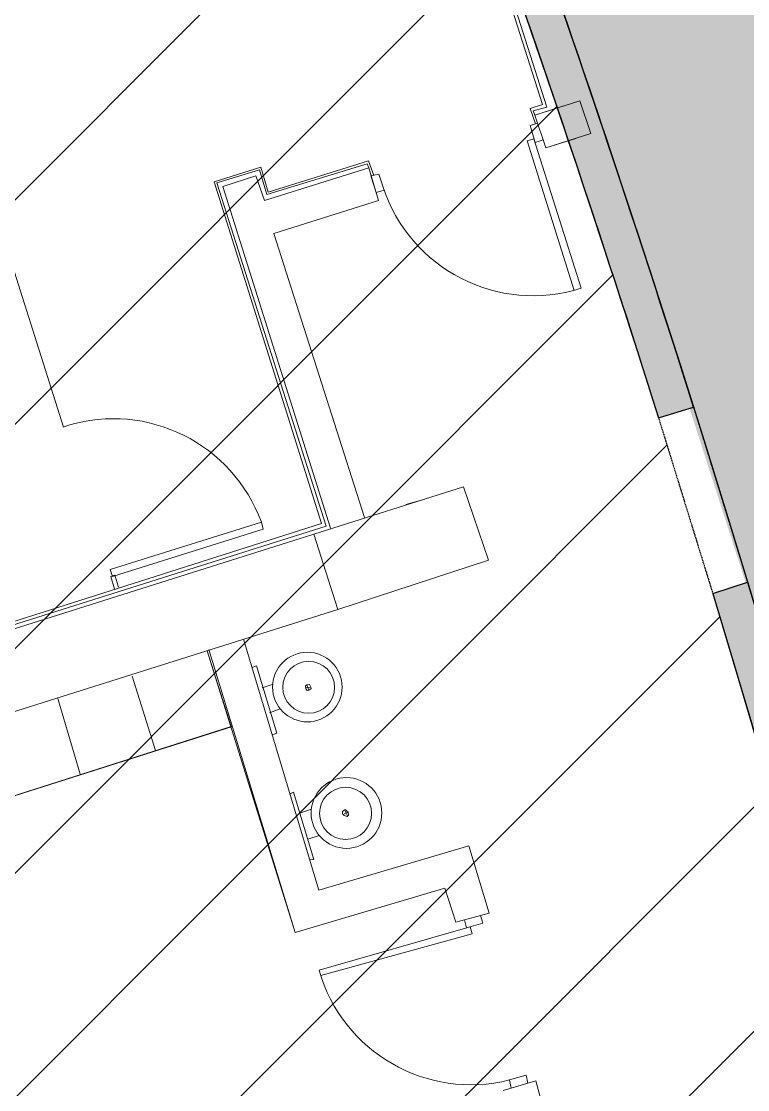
# Model space of a CAD drawing. Header units: inches. Extents: x -11331628 to 26860, y -6840660 to 4773.
# Drawn here: x 1362.8 to 1528.8, y -1769.9 to -1525.8 of the extents above; entities that cross this region are included whole.
import ezdxf
from ezdxf import colors
from ezdxf.entities.mleader import LeaderData, LeaderLine
from ezdxf.math import Vec2, Vec3

# ---------------------------------------------------------------- set-up
doc = ezdxf.new("R2010")
doc.units = ezdxf.units.IN
doc.header["$LTSCALE"] = 0.5
doc.header["$MEASUREMENT"] = 0
doc.linetypes.add('DASHED2', pattern=[0.375, 0.25, -0.125])
doc.linetypes.add('HIDDEN2', pattern=[0.1875, 0.125, -0.0625])
doc.layers.get('Defpoints').update_dxf_attribs({"color": 140})
for name, color, linetype in [('A-HATH', 9, 'Continuous'), ('DETL-8', 2, 'Continuous'), ('ELEV-1', 9, 'Continuous')]:
    doc.layers.add(name, color=color, linetype=linetype)
for name, color, linetype, lineweight in [('CONCRETE', 1, 'Continuous', 20), ('HATCH', 253, 'Continuous', 0), ('TEXT 3', 41, 'Continuous', 15)]:
    doc.layers.add(name, color=color, linetype=linetype, lineweight=lineweight)
doc.styles.add('TEXT-ITALIC', font='ariali.ttf')

# ---------------------------------------------------------------- blocks, each defined once
blk = doc.blocks.new('restroom')
at = {"layer": 'CONCRETE'}
for points in [[(3257.462501759935, 7015.423009048383), (3269.658355650321, 6964.879672935284), (3266.446197242538, 6964.226526648091), (3266.72605310084, 6963.280182228825), (3266.446197242538, 6964.226526648091), (3269.658355650321, 6964.879672935284), (3257.462501759935, 7015.423009048383)], [(3042.200042853659, 7072.750812732202), (3096.608886261532, 6845.585616761171), (3212.410602943335, 6873.069894323642), (3193.137000710765, 6953.083548768825), (3203.053657018874, 6955.349444063781), (3204.386551501524, 6949.578029615624), (3227.71220494324, 6954.962933987546), (3228.085455385098, 6954.01654958148), (3227.71220494324, 6954.962933987546), (3204.386551501524, 6949.578029615624), (3203.053657018874, 6955.349444063781), (3193.137000710765, 6953.083548768825), (3212.410602943335, 6873.069894323642), (3096.608886261532, 6845.585616761171), (3042.200042853659, 7072.750812732202)], [(3256.809396792498, 7014.84987375122), (3268.712052550694, 6965.546120176493), (3265.779750001213, 6964.879672935284), (3266.751932911768, 6961.264788181629), (3265.779750001213, 6964.879672935284), (3268.712052550694, 6965.546120176493), (3256.809396792498, 7014.84987375122)], [(3043.146345953053, 7072.377563623181), (3096.888742120299, 6846.252064002379), (3211.37090659334, 6873.736341564734), (3192.577288993929, 6953.363444614042), (3203.440248401897, 6955.909278406931), (3204.666407359826, 6950.151163579832), (3228.085455385099, 6955.629381228755), (3229.031758484958, 6952.137164362524), (3228.085455385099, 6955.629381228755), (3204.666407359826, 6950.151163579832), (3203.440248401897, 6955.909278406931), (3192.577288993929, 6953.363444614042), (3211.37090659334, 6873.736341564734), (3096.888742120299, 6846.252064002379), (3043.146345953053, 7072.377563623181)], [(3268.712052550694, 6955.629381228756), (3275.696406309554, 6957.228830615576)], [(3230.924689910436, 6876.655383147117), (3235.363007276381, 6877.601727566384)], [(3099.434453286758, 6807.798050187929), (3187.752055018969, 6828.964419899909)], [(3243.387057385003, 6741.593162586963), (3251.037858385189, 6743.192651960585), (3261.620963267578, 6688.503994013699)], [(3261.620963267578, 6688.503994013699), (3251.037858385189, 6743.192651960585), (3243.387057385003, 6741.593162586963)]]:
    blk.add_lwpolyline(points, dxfattribs=at)
for points in [[(3268.712052550694, 6955.629381228756), (3266.72605310084, 6963.280182228825), (3277.258642749404, 6965.758417843434), (3279.190750586095, 6958.111758677978)], [(3268.712052550694, 6955.629381228756), (3266.72605310084, 6963.280182228825), (3277.258642749404, 6965.758417843434), (3279.190750586095, 6958.111758677978)], [(3268.712052550694, 6955.629381228756), (3275.696406309554, 6957.228830615576), (3268.712052550694, 6955.629381228756), (3266.72605310084, 6963.280182228825), (3273.523945584722, 6964.879672935285), (3266.72605310084, 6963.280182228825)], [(3268.227358003795, 6957.496603057247), (3266.365435025069, 6957.005020499782), (3265.521490913091, 6961.005193327976), (3267.223390655352, 6961.364254880652)], [(3268.227358003795, 6957.496603057247), (3266.365435025069, 6957.005020499782), (3265.521490913091, 6961.005193327976), (3267.223390655352, 6961.364254880652)], [(3266.152999110349, 6957.895277856785), (3264.553591043052, 6957.522068734566), (3272.857498343397, 6922.66688601736), (3264.553591043052, 6957.522068734566), (3266.152999110349, 6957.895277856785), (3274.470248684348, 6923.04009513958)], [(3203.720104260199, 6948.258476074022), (3202.120696193368, 6954.01654958148), (3194.469895193415, 6952.137164362525), (3213.356906042729, 6872.510059980494), (3194.469895193415, 6952.137164362525), (3202.120696193368, 6954.01654958148)], [(3229.698205725817, 6946.365748581412), (3205.332854601151, 6940.607635087269), (3221.287888127441, 6874.389446532172), (3205.332854601151, 6940.607635087269), (3229.698205725817, 6946.365748581412), (3228.085455385098, 6954.01654958148), (3203.720104260199, 6948.258476074022), (3228.085455385098, 6954.01654958148)], [(3231.204545768738, 6948.63168519624), (3229.324955284192, 6948.258476074022), (3228.378652184565, 6952.137164362524), (3230.258242669111, 6952.417101527499)], [(3231.204545768738, 6948.63168519624), (3229.324955284192, 6948.258476074022), (3228.378652184565, 6952.137164362524), (3230.258242669111, 6952.417101527499)], [(3154.136494827285, 6899.994337542966), (3142.980337286896, 6946.658986700518), (3076.775247086134, 6930.970833304506), (3142.980337286896, 6946.658986700518), (3154.136494827285, 6899.994337542966), (3155.069455652792, 6900.27427470794)], [(3209.478300393853, 6871.470404950021), (3213.636761901496, 6853.902865002333), (3248.865397660356, 6862.593322365712), (3244.33336048463, 6879.774352237167)], [(3209.478300393853, 6871.470404950021), (3213.636761901496, 6853.902865002333), (3248.865397660356, 6862.593322365712), (3244.33336048463, 6879.774352237167)], [(3209.478300393853, 6871.470404950021), (3213.636761901496, 6853.902865002333), (3248.865397660356, 6862.593322365712), (3244.33336048463, 6879.774352237167)], [(3197.962234685725, 6873.456404399761), (3162.826993510189, 6865.139156158715), (3162.440402127166, 6866.73864553222), (3197.682053600965, 6875.055893773381)], [(3197.962234685725, 6873.456404399761), (3162.826993510189, 6865.139156158715), (3162.440402127166, 6866.73864553222), (3197.682053600965, 6875.055893773381)], [(3130.144394144245, 6834.056046166159), (3213.636761901496, 6853.902865002333), (3209.478300393853, 6871.470404950021), (3125.985932636602, 6851.636928387504)], [(3130.144394144245, 6834.056046166159), (3213.636761901496, 6853.902865002333), (3209.478300393853, 6871.470404950021), (3125.985932636602, 6851.636928387504)], [(3130.144394144245, 6834.056046166159), (3213.636761901496, 6853.902865002333), (3209.478300393853, 6871.470404950021), (3125.985932636602, 6851.636928387504)], [(3163.106849368491, 6862.206770969724), (3162.440402127166, 6865.139156158716), (3163.386705227025, 6865.419052003934), (3164.053152468117, 6862.593322365714), (3163.386705227025, 6865.419052003934), (3162.440402127166, 6865.139156158716)], [(3239.615187260384, 6797.881311240191), (3204.666407359826, 6790.230468920484), (3191.65740756963, 6848.678192672655), (3204.666407359826, 6790.230468920484), (3239.615187260384, 6797.881311240191), (3243.107201526701, 6782.206458798311), (3235.363007276381, 6780.686980414839), (3243.107201526701, 6782.206458798311)], [(3183.172142286006, 6846.661175699911), (3187.378805910299, 6828.964419899909), (3099.434453286758, 6807.798050187929), (3187.378805910299, 6828.964419899909)], [(3183.172142286006, 6846.661175699911), (3198.615339653162, 6780.98021853371)], [(3233.470401076894, 6788.631020866736), (3198.615339653162, 6780.98021853371), (3183.606935785213, 6846.905168969817), (3198.615339653162, 6780.98021853371), (3233.470401076894, 6788.631020866736), (3235.363007276381, 6780.686980414839)], [(3169.811347269049, 6824.80575579247), (3165.652560535415, 6842.093398561986)], [(3197.682053600965, 6826.698483285079), (3194.176697060993, 6842.373335726959), (3193.137000710765, 6842.093398561986), (3194.176697060993, 6842.373335726959), (3197.682053600965, 6826.698483285079), (3196.735750501572, 6826.405245166091)], [(3152.2438886278, 6820.647131671948), (3148.364957752466, 6838.214670286682)], [(3197.682053600965, 6837.934774441463), (3195.12300016062, 6837.268327200255)], [(3205.332854601151, 6837.268327200255), (3205.706105042776, 6835.948774991608), (3205.332854601151, 6835.948774991609), (3205.039657801917, 6836.321982780873), (3205.039657801917, 6836.988430022081), (3205.332854601151, 6837.268327200255), (3205.985960901311, 6837.268327200255), (3206.26614198607, 6836.615222232817), (3206.26614198607, 6836.321982780873), (3205.706105042776, 6835.948774991608), (3206.26614198607, 6836.321982780873), (3206.26614198607, 6836.615222232817), (3205.985960901311, 6837.268327200255), (3205.332854601151, 6837.268327200255), (3205.039657801917, 6836.988430022081), (3205.039657801917, 6836.321982780873), (3205.332854601151, 6835.948774991609), (3205.706105042776, 6835.948774991608)], [(3205.039657801917, 6836.615222232817), (3206.26614198607, 6836.615222232817)], [(3198.908537785352, 6832.176660947203), (3196.349159118548, 6831.510213705996)], [(3204.093354702057, 6797.321478229998), (3200.507945852416, 6812.996329339039), (3199.561642752556, 6812.623121549776), (3200.507945852416, 6812.996329339039), (3204.093354702057, 6797.321478229998), (3203.053657018874, 6797.321478229998)], [(3204.386551501524, 6808.837705218402), (3201.827499393668, 6808.184560264162)], [(3212.410602943334, 6806.571768603688), (3212.69045880187, 6806.851665781746), (3212.69045880187, 6807.518113022955), (3212.410602943335, 6807.798050187929), (3212.037353834199, 6808.184560264163), (3211.370906593339, 6807.798050187929), (3211.370906593339, 6807.238215844896), (3211.74415570201, 6806.851665781746)], [(3212.410602943334, 6806.571768603688), (3212.69045880187, 6806.851665781746), (3212.69045880187, 6807.518113022955), (3212.410602943335, 6807.798050187929), (3212.037353834199, 6808.184560264163), (3211.370906593339, 6807.798050187929), (3211.370906593339, 6807.238215844896), (3211.74415570201, 6806.851665781746)], [(3211.74415570201, 6807.238215844897), (3212.69045880187, 6807.518113022955)], [(3212.410602943335, 6806.851665781746), (3212.037353834199, 6807.79805018793)], [(3205.706105042776, 6802.706382602039), (3203.053657018874, 6802.039935360831)], [(3237.37205629926, 6781.081173337036), (3237.76641407641, 6779.197960599422), (3241.507793459637, 6780.033834127644), (3241.141942344078, 6781.820857824292)], [(3237.37205629926, 6781.081173337036), (3237.76641407641, 6779.197960599422), (3241.507793459637, 6780.033834127644), (3241.141942344078, 6781.820857824292)], [(3238.575490910388, 6779.367386886436), (3238.948740019059, 6777.767938832455), (3203.720104260199, 6770.77024279994), (3238.948740019059, 6777.767938832455), (3238.575490910388, 6779.367386886436), (3203.440248401897, 6772.009824005473)], [(3244.999807725955, 6743.859099201793), (3245.279988810482, 6741.966371709183), (3249.181218108999, 6742.804499609958), (3248.888021309765, 6744.697228435407)], [(3244.999807725955, 6743.859099201793), (3245.279988810482, 6741.966371709183), (3249.181218108999, 6742.804499609958), (3248.888021309765, 6744.697228435407)]]:
    blk.add_lwpolyline(points, close=True, dxfattribs=at)
for points in [[(3230.924689910436, 6949.578029615624, 0.4129745001001509), (3274.470248684348, 6923.04009513958, -0.4129745001001509)], [(3203.440248401897, 6772.009824005473, 0.4052506229766718), (3244.999807725955, 6743.859099201793, -0.4052506229766553)]]:
    blk.add_lwpolyline(points, format="xyb", close=True, dxfattribs=at)
for centre, radius in [((3205.444205612937, 6836.713818748765), 7.94857555480424), ((3205.444205612937, 6836.713818748765), 7.94857555480424), ((3205.738801312229, 6836.64818064897), 5.925905298499971), ((3205.738801312229, 6836.64818064897), 5.925905298499971), ((3212.272458693074, 6807.381064935523), 8.078972831018888), ((3212.272458693074, 6807.381064935523), 8.078972831018888), ((3212.062811232233, 6807.295896696444), 5.958031994841061), ((3212.062811232233, 6807.295896696444), 5.958031994841061)]:
    blk.add_circle(centre, radius, dxfattribs=at)
blk.add_arc((3163.026849753285, 6865.10885757795), 36.05449601360662, 16.01499536617562, 102.7504224980556, dxfattribs=at)
blk.add_arc((3163.026849753285, 6865.10885757795), 36.05449601360662, 16.01499536617562, 102.7504224980556, dxfattribs=at)
blk = doc.blocks.new('sitegf')
at = {"layer": 'HATCH', "transparency": 33554687}
h = blk.add_hatch(dxfattribs=at)
h.set_pattern_fill('ANSI31', color=256, scale=290)
h.set_pattern_definition([(45, (0, 21884.45669854619), (-25.63262081801235, 25.63262081801235), [])])
edge = h.paths.add_edge_path()
edge.add_line((841.7135486452726, 4058.15902889951), (832.1522066365567, 4088.393101095207))
edge.add_arc((-2583.278479010212, 2991.654961780689), 3587.199648010218, 17.80248358754354, 21.63828740512382)
edge.add_line((751.1322224337714, 4314.419713647199), (649.5549297493471, 4275.824925623918))
edge.add_line((649.5549297493471, 4275.824925623918), (627.9750133953403, 4276.207985666086))
edge.add_line((627.9750133953403, 4276.207985666086), (615.736572343453, 4355.551407052695))
edge.add_line((615.736572343453, 4355.551407052695), (734.2527490047726, 4402.016461738374))
edge.add_line((734.2527490047726, 4402.016461738374), (785.8681488724646, 4445.226153062358))
edge.add_line((785.8681488724646, 4445.226153062358), (817.2736700094513, 4471.517199487971))
edge.add_line((817.2736700094513, 4471.517199487971), (920.8049292418241, 4558.188110984956))
edge.add_line((920.8049292418241, 4558.188110984956), (910.1680914242158, 4753.167653169989))
edge.add_line((910.1680914242158, 4753.167653169989), (651.9138097560804, 4739.078949919269))
edge.add_line((651.9138097560804, 4739.078949919269), (650.5663207589437, 4763.779221961227))
edge.add_line((650.5663207589437, 4763.779221961227), (650.539207114901, 4763.77623112814))
edge.add_line((650.539207114901, 4763.77623112814), (646.6595883335872, 4835.391943034643))
edge.add_line((646.6595883335872, 4835.391943034643), (645.174862761299, 4862.607842846144))
edge.add_line((645.174862761299, 4862.607842846144), (690.4497054555218, 4867.60198886634))
edge.add_line((690.4497054555218, 4867.60198886634), (691.8899097307344, 4878.203780670014))
edge.add_line((691.8899097307344, 4878.203780670014), (888.735659132873, 5057.909302765569))
edge.add_line((888.735659132873, 5057.909302765569), (872.9920037365312, 5082.477866517082))
edge.add_line((872.9920037365312, 5082.477866517082), (860.2419277049376, 5297.43573020001))
edge.add_line((860.2419277049376, 5297.43573020001), (669.4313529462161, 5397.76577004886))
edge.add_line((669.4313529462161, 5397.76577004886), (651.3990950094653, 5422.130092594405))
edge.add_line((651.3990950094653, 5422.130092594405), (539.1336304573886, 5372.235795883393))
edge.add_line((539.1336304573886, 5372.235795883393), (381.2746056697015, 5545.066215666924))
edge.add_line((381.2746056697015, 5545.066215666924), (308.4860168207115, 5497.065427012392))
edge.add_line((308.4860168207115, 5497.065427012392), (308.4860168207115, 2034.980142961424))
edge.add_line((308.4860168207115, 2034.980142961424), (874.0000179757888, 2034.980142961424))
edge.add_arc((-2583.278479010258, 2991.654961780681), 3587.199648010263, 344.532527593828, 377.2960021823383)
h = blk.add_hatch(color=256, dxfattribs=at)
h.dxf.hatch_style = 1
edge = h.paths.add_edge_path()
edge.add_line((616.7718709523574, 4348.839430140029), (738.5324092914921, 4394.688005437925))
edge.add_line((738.5324092914921, 4394.688005437925), (791.5739893964828, 4439.091619660579))
edge.add_line((791.5739893964828, 4439.091619660579), (785.8681488724653, 4445.226153062358))
edge.add_line((785.8681488724653, 4445.226153062358), (734.2527490047728, 4402.016461738374))
edge.add_line((734.2527490047728, 4402.016461738374), (615.6905823544762, 4355.849566194))
edge.add_line((615.6905823544762, 4355.849566194), (627.9290234063635, 4276.50614480739))
edge.add_line((627.9290234063635, 4276.50614480739), (649.5549297493465, 4275.824925623918))
edge.add_line((649.5549297493465, 4275.824925623918), (751.1322224337705, 4314.419713647201))
edge.add_arc((-2589.877201295066, 2989.164231650187), 3594.25180837515, 17.52046718820759, 21.636405704579317, ccw=False)
edge.add_line((837.6353673066833, 4071.201039751034), (845.6062414959679, 4073.743235418311))
edge.add_arc((-2589.450296210574, 2989.313233995025), 3602.166271180075, 17.52064353041173, 21.76786696212898)
edge.add_line((755.8597414144369, 4325.165994366733), (647.8985624729071, 4284.145617608548))
edge.add_line((647.8985624729071, 4284.145617608548), (626.8477348084821, 4283.516280861364))
edge.add_line((626.8477348084821, 4283.516280861364), (616.7718709523574, 4348.839430140029))
h = blk.add_hatch(color=256, dxfattribs=at)
h.dxf.hatch_style = 1
edge = h.paths.add_edge_path()
edge.add_line((887.465969912595, 3930.818791685208), (879.4911726514597, 3928.259282833885))
edge.add_arc((-2583.27847901029, 2991.654961780659), 3587.199648010298, 8.959652679091903, 15.13511876770849, ccw=False)
edge.add_line((960.151076653236, 3550.321498039451), (968.4238128667853, 3551.571526105316))
edge.add_arc((-2583.278479010261, 2991.654961780671), 3595.566120811822, 8.958798376318672, 15.1413101525773)
edge = h.paths.add_edge_path()
edge.add_line((857.9971425995973, 4033.632804752137), (850.030167866272, 4031.074535373462))
edge.add_arc((-1022.201907498654, 3438.97073650627), 1963.629255398844, 14.428735273414873, 17.549848182092205, ccw=False)
edge.add_line((879.4911726514615, 3928.259282833878), (887.4659699125946, 3930.818791685204))
edge.add_arc((-2583.278479010215, 2991.654961780613), 3595.566120811791, 15.14131015257833, 16.01816340899995)
edge.add_line((872.6871533526742, 3983.822929947361), (870.4724660844402, 3991.505019732977))
edge.add_arc((-2583.278479142212, 2991.654961741768), 3595.566120949386, 16.14556404441104, 16.84569600866877)
edge = h.paths.add_edge_path()
edge.add_line((970.2298527614371, 3539.992690884628), (961.942228961524, 3538.839982091928))
edge.add_arc((-2583.27847901025, 2991.654961780682), 3587.199648010256, -14.504231027463788, 8.77404842257738, ccw=False)
edge.add_line((889.594061132243, 2093.235441395504), (898.3765061655176, 2093.782869926617))
edge.add_arc((-2583.278479010225, 2991.654961780682), 3595.566120811783, 345.539264812757, 368.7720571697061)
edge = h.paths.add_edge_path()
edge.add_line((898.3765061655181, 2093.782869926617), (889.5940611322412, 2093.235441395501))
edge.add_arc((-2583.278478973636, 2991.654961770762), 3587.199647972323, 344.53252759382474, 345.4957689725431, ccw=False)
edge.add_line((874.0000179757899, 2034.980142961424), (882.6801214590091, 2034.980142961424))
edge.add_arc((-2583.278479010452, 2991.654961780612), 3595.566120811986, 344.5694159311092, 345.539264812759)
at = {"layer": 'DETL-8'}
for points in [[(785.8681488724646, 4445.226153062358), (734.2527490047728, 4402.016461738374), (615.736572343453, 4355.551407052695), (627.9750133953403, 4276.207985666086), (649.5549297493465, 4275.824925623918), (751.132222433771, 4314.419713647199, -0.01796110078041203), (837.6353673066255, 4071.201039751016, -0.01673841448234785)], [(791.5739893964831, 4439.091619660579), (738.5324092914921, 4394.688005437925), (616.7718709523574, 4348.839430140029), (626.8477348084821, 4283.516280861364), (647.8985624729071, 4284.145617608548), (755.8597414144369, 4325.165994366733, -0.01868843089849713), (845.564344259758, 4073.729872897484, -0.01731190819013615)], [(857.9971425994145, 4033.632804752728, -0.1417703535494577), (882.6801214590089, 2034.980142961424)], [(850.0314787425841, 4031.070205405566, -0.1418789619613575), (874.0000179757899, 2034.980142961424)]]:
    blk.add_lwpolyline(points, format="xyb", dxfattribs=at)
for points in [[(837.6353673095441, 4071.201039741773), (845.6287557861285, 4073.670354691806)], [(850.0314787440207, 4031.070205400818), (857.9971425996155, 4033.632804752078)]]:
    blk.add_lwpolyline(points, dxfattribs=at)
at = {"layer": 'Defpoints', "rotation": 4.154694506102972}
blk.add_blockref('restroom', (-1944.335377803717, -3041.278287884666), dxfattribs=at)

msp = doc.modelspace()

# ---------------------------------------------------------------- hatches: boundary and pattern name
at = {"layer": 'A-HATH', "true_color": 0xadadad, "transparency": 33554610}
h = msp.add_hatch(dxfattribs=at)
h.set_pattern_fill('AR-B88', color=253, scale=2.3)
h.set_pattern_definition([(0, (-5438.680215846291, -5753.708305836846), (0, 18.4), []), (90, (-5438.680215846291, -5753.708305836846), (-9.2, 18.4), [18.4, -18.4])])
edge = h.paths.add_edge_path()
edge.add_line((2547.734943207382, -909.5435402068906), (2511.208096837237, -845.6774591533668))
edge.add_arc((2523.549395676103, -789.0002555880421), 58.00528476798858, 257.7157599961826, 520.5004951479241)
edge.add_line((2468.871040222706, -769.6381661882024), (2263.246430322076, -410.1097834339174))
edge.add_arc((2273.163664476466, -352.9585671062463), 58.00528476790085, 260.1557075193186, 392.3090461881663)
edge.add_line((2322.188423494387, -321.9555662153634), (2473.826859808508, -226.060213126136))
edge.add_arc((2519.483617197169, -197.0728238224958), 54.08149622456687, 212.4113871107711, 453.1603583532876)
edge.add_line((2516.502066819322, -143.0735776126439), (2283.658448450944, -150.6163626500147))
edge.add_line((2283.658448450944, -150.6163626500147), (2265.918271357643, -151.6373438111696))
edge.add_line((2265.918271357643, -151.6373438111696), (2185.170271359833, -35.3333438079062))
edge.add_line((2185.170271359833, -35.3333438079062), (2042.842181874889, -115.9825171606572))
edge.add_line((2042.842181874889, -115.9825171606572), (2107.136242878143, -232.5991697260843))
edge.add_line((2107.136242878143, -232.5991697260843), (1742.071796663789, -439.2634922145589))
edge.add_line((1742.071796663789, -439.2634922145589), (1668.90501829922, -310.9421514280339))
edge.add_line((1668.90501829922, -310.9421514280339), (1629.479424357415, -333.421995202601))
edge.add_arc((1399.004552219938, -441.9286910903587), 254.7398079202871, -47.829709234797576, 25.210878431094898, ccw=False)
edge.add_line((1570.020651208461, -630.7298129779483), (1580.135611995798, -641.8126828163367))
edge.add_line((1580.135611995798, -641.8126828163367), (1588.852197120535, -925.6212563100908))
edge.add_line((1588.852197120535, -925.6212563100908), (1600.172939787138, -1133.137179763124))
edge.add_line((1600.172939787138, -1133.137179763124), (1493.295471824805, -1222.609360778421))
edge.add_line((1493.295471824805, -1222.609360778421), (1462.359787911743, -1248.507084252496))
edge.add_line((1462.359787911743, -1248.507084252496), (1409.318207806774, -1292.91069847515))
edge.add_line((1409.318207806774, -1292.91069847515), (1287.557669467697, -1338.759273773099))
edge.add_line((1287.557669467697, -1338.759273773099), (1297.633533323757, -1404.08242305177))
edge.add_line((1297.633533323757, -1404.08242305177), (1318.684360988188, -1403.453086304546))
edge.add_line((1318.684360988188, -1403.453086304546), (1426.645539929283, -1362.432709545392))
edge.add_arc((64335.17028974952, 23549.21451434395), 67661.45618892826, 201.6034644993831, 201.6251483962014)
edge.add_line((1436.077992119359, -1386.238995477384), (1475.179055344464, -1373.294102059301))
edge.add_arc((1479.065173816864, -1396.977389061683), 24.00000000038984, 56.445151413659005, 99.31845056210688, ccw=False)
edge.add_line((1492.330813853915, -1376.976819209149), (1491.632907719681, -1380.027306562581))
edge.add_arc((-93.59527349144582, 3214.737739223404), 4860.53641201078, 288.5363585623621, 289.0348159101929, ccw=False)
edge.add_arc((1457.838689010036, -1408.450379411341), 16.0666786339292, 112.8478043097662, 160.9859278697401)
edge.add_line((1442.648631082041, -1403.21584958813), (1443.297672648883, -1404.893834458691))
edge.add_line((1443.297672648883, -1404.893834458691), (1450.453468489988, -1402.089498116922))
edge.add_line((1450.453468489988, -1402.089498116922), (1460.439534721869, -1428.22994087677))
edge.add_line((1460.439534721869, -1428.22994087677), (1453.214311140377, -1430.990091570763))
edge.add_line((1453.214311140377, -1430.990091570763), (1462.948965086396, -1457.192537372325))
edge.add_line((1462.948965086396, -1457.192537372325), (1470.023108607264, -1454.538560027791))
edge.add_line((1470.023108607264, -1454.538560027791), (1480.013981271723, -1480.69158454634))
edge.add_line((1480.013981271723, -1480.69158454634), (1472.65018438861, -1483.504672452636))
edge.add_line((1472.65018438861, -1483.504672452636), (1477.766570483806, -1498.315109481379))
edge.add_line((1477.766570483806, -1498.315109481379), (1483.235680244738, -1513.943475974329))
edge.add_line((1483.235680244738, -1513.943475974329), (1535.249109853119, -1675.555811451321))
edge.add_arc((2307.002717932686, -5020.677171227824), 3432.992942494469, 102.00266229998567, 102.991405386937, ccw=False)
edge.add_arc((2039.863053777801, -1312.000954854304), 567.9999999999604, 218.133232763283, 228.76888877398)
edge.add_arc((-476.1166134567052, 155.5398934520708), 2859.444963960035, 317.4233235610747, 318.50043500030597, ccw=False)
edge.add_line((1629.500206301064, -1779.092709981869), (1691.903514338968, -1870.089915039635))
edge.add_arc((1969.753789313861, -1170.51682207932), 752.7305545131576, 248.3384500309071, 307.1261062046956)
edge.add_arc((2018.970340858541, -1273.273307893036), 641.5007781562748, 309.1611408767037, 339.4658819311437)
edge.add_line((2619.712394740427, -1498.289380814234), (2637.069999615559, -1444.95765725468))
edge.add_arc((2018.327142621153, -1273.036365760623), 642.1835045768345, 344.4717389705435, 394.4735976528802)
edge = h.paths.add_edge_path(flags=16)
edge.add_arc((1745.872200541633, -960.2204970808816), 46, 0, 360)
edge = h.paths.add_edge_path(flags=16)
edge.add_arc((1999.319683096073, -1093.861432998725), 96, 0, 360)
edge = h.paths.add_edge_path(flags=16)
edge.add_line((1929.844855858583, -996.2781477004255), (1802.233776489027, -770.947983248574))
edge.add_line((1802.233776489027, -770.947983248574), (2030.345304378763, -642.0971323557769))
edge.add_line((2030.345304378763, -642.0971323557769), (1968.163836489052, -532.6535907711495))
edge.add_line((1968.163836489052, -532.6535907711495), (1962.112747593083, -522.0024489789257))
edge.add_line((1962.112747593083, -522.0024489789257), (2156.872809404422, -411.3478902149127))
edge.add_line((2156.872809404422, -411.3478902149127), (2167.30639318429, -405.419962287845))
edge.add_line((2167.30639318429, -405.419962287845), (2235.477564345549, -525.4061757563195))
edge.add_line((2235.477564345549, -525.4061757563195), (2235.534397405886, -525.5062024979361))
edge.add_line((2235.534397405886, -525.5062024979361), (2235.546475010645, -525.499340505733))
edge.add_line((2235.546475010645, -525.499340505733), (2454.794686260271, -911.4064536828746))
edge.add_line((2454.794686260271, -911.4064536828746), (2386.844192859937, -949.8838949874707))
edge.add_line((2386.844192859937, -949.8838949874707), (2469.900771224272, -1096.818190270751))
edge.add_line((2469.900771224272, -1096.818190270751), (2482.051761259427, -1127.92881165917))
edge.add_line((2482.051761259427, -1127.92881165917), (2492.440529898146, -1159.738882967802))
edge.add_line((2492.440529898146, -1159.738882967802), (2500.468944157108, -1192.309114569165))
edge.add_line((2500.468944157108, -1192.309114569165), (2506.709552447062, -1224.978519674107))
edge.add_line((2506.709552447062, -1224.978519674107), (2509.990287794366, -1258.445290989777))
edge.add_line((2509.990287794366, -1258.445290989777), (2511.471518436663, -1292.01192518982))
edge.add_line((2511.471518436663, -1292.01192518982), (2509.95559513998, -1325.776375103693))
edge.add_line((2509.95559513998, -1325.776375103693), (2506.615528156852, -1359.052129928787))
edge.add_line((2506.615528156852, -1359.052129928787), (2500.839087509883, -1391.865425102714))
edge.add_line((2500.839087509883, -1391.865425102714), (2493.264745242995, -1424.802075461203))
edge.add_line((2493.264745242995, -1424.802075461203), (2483.217618620238, -1456.68841975189))
edge.add_line((2483.217618620238, -1456.68841975189), (2470.697780598524, -1487.52443696507))
edge.add_line((2470.697780598524, -1487.52443696507), (2456.352996953864, -1517.860014173035))
edge.add_line((2456.352996953864, -1517.860014173035), (2439.536159383121, -1547.157037086157))
edge.add_line((2439.536159383121, -1547.157037086157), (2420.846928649336, -1575.378270806457))
edge.add_line((2420.846928649336, -1575.378270806457), (2400.846231577323, -1601.863442832905))
edge.add_line((2400.846231577323, -1601.863442832905), (2378.347270790007, -1626.697977562269))
edge.add_line((2378.347270790007, -1626.697977562269), (2354.563742209678, -1650.420258352946))
edge.add_line((2354.563742209678, -1650.420258352946), (2328.881615031726, -1672.454701031976))
edge.add_line((2328.881615031726, -1672.454701031976), (2302.451022482693, -1692.128036317365))
edge.add_line((2302.451022482693, -1692.128036317365), (2274.14730909477, -1710.713838931704))
edge.add_line((2274.14730909477, -1710.713838931704), (2244.508070843045, -1726.986769746009))
edge.add_line((2244.508070843045, -1726.986769746009), (2214.108671730605, -1740.899318983962))
edge.add_line((2214.108671730605, -1740.899318983962), (2182.997322714167, -1753.038584349629))
edge.add_line((2182.997322714167, -1753.038584349629), (2150.55117957933, -1762.876735490579))
edge.add_line((2150.55117957933, -1762.876735490579), (2117.943736483676, -1770.305540609938))
edge.add_line((2117.943736483676, -1770.305540609938), (2084.600343318524, -1775.384261117615))
edge.add_line((2084.600343318524, -1775.384261117615), (2051.733144415526, -1778.627764765821))
edge.add_line((2051.733144415526, -1778.627764765821), (2018.080323177956, -1778.910574608666))
edge.add_line((2018.080323177956, -1778.910574608666), (1984.327623856705, -1777.39392207523))
edge.add_line((1984.327623856705, -1777.39392207523), (1951.014646741544, -1773.454224272115))
edge.add_line((1951.014646741544, -1773.454224272115), (1918.164163581656, -1767.078267487763))
edge.add_line((1918.164163581656, -1767.078267487763), (1885.789874659486, -1758.867092725304))
edge.add_line((1885.789874659486, -1758.867092725304), (1853.829117099041, -1747.620809880153))
edge.add_line((1853.829117099041, -1747.620809880153), (1822.993830393868, -1735.11270468025))
edge.add_line((1822.993830393868, -1735.11270468025), (1883.392086137186, -1516.750182952565))
edge.add_line((1883.392086137186, -1516.750182952565), (1894.995601760789, -1519.641407044438))
edge.add_arc((1927.018849904908, -1403.939644420514), 120.0515984732504, 254.5292913474503, 390.5889688739589)
edge.add_line((2030.364069918391, -1342.848304638615), (2025.356341139168, -1334.206469446138))
edge.add_line((2025.356341139168, -1334.206469446138), (2098.542677397475, -1292.99625045708))
edge.add_line((2098.542677397475, -1292.99625045708), (2047.909989009361, -1203.565617559078))
edge.add_arc((1999.288358422513, -1093.992105279729), 119.8766764393999, 293.9285490027194, 485.4007041591421)
edge = h.paths.add_edge_path(flags=16)
edge.add_arc((1590.70542712099, -1314.229163876907), 46, 0, 360)
edge = h.paths.add_edge_path(flags=16)
edge.add_arc((1920.485001485182, -1391.59135726391), 46, 0, 360)
edge = h.paths.add_edge_path(flags=16)
edge.add_arc((1897.798453880211, -591.7811975288787), 46, 0, 360)
edge = h.paths.add_edge_path(flags=16)
edge.add_arc((2523.91322843739, -789.4768587601711), 46, 0, 360)
edge = h.paths.add_edge_path(flags=16)
edge.add_arc((2272.15037998228, -352.3705790421801), 46, 0, 360)
edge = h.paths.add_edge_path(flags=16)
edge.add_arc((2162.058488605513, -128.9611692248728), 46, 0, 360)
edge = h.paths.add_edge_path(flags=16)
edge.add_arc((2519.452070336643, -197.207068898888), 46, 0, 360)
at = {"layer": 'HATCH', "transparency": 33554687}
h = msp.add_hatch(color=256, dxfattribs=at)
h.dxf.hatch_style = 1
edge = h.paths.add_edge_path()
edge.add_line((1409.322945218315, -1292.919036636255), (1462.364525323283, -1248.5154224136))
edge.add_line((1462.364525323283, -1248.5154224136), (1456.65868479923, -1242.380889011789))
edge.add_line((1456.658684799345, -1242.380889011905), (1405.0432849317, -1285.590580335944))
edge.add_line((1405.043284931584, -1285.590580335827), (1286.48111828127, -1331.757475880217))
edge.add_line((1286.48111828127, -1331.757475880217), (1298.719559333186, -1411.100897266771))
edge.add_line((1298.719559333185, -1411.100897266888), (1320.345465676175, -1411.782116450378))
edge.add_line((1320.345465676175, -1411.782116450262), (1421.922758360646, -1373.187328427061))
edge.add_arc((-1919.086665324095, -2698.442810408051), 3594.251808328253, 17.520467188176212, 21.63640570460109, ccw=False)
edge.add_line((1508.425903233524, -1616.4060023232), (1516.354880186715, -1613.87716917675))
edge.add_arc((-1890.84906669565, -2687.741798549645), 3572.425503473543, 17.49353515182926, 21.77610948942172)
edge.add_line((1426.650277341265, -1362.441047707465), (1318.689098399729, -1403.46142446565))
edge.add_line((1318.689098399729, -1403.46142446565), (1297.63827073529, -1404.090761212874))
edge.add_line((1297.63827073529, -1404.090761212874), (1287.562406879167, -1338.76761193423))
edge.add_line((1287.562406879166, -1338.76761193423), (1409.322945218315, -1292.919036636371))
h = msp.add_hatch(color=256, dxfattribs=at)
h.dxf.hatch_style = 1
edge = h.paths.add_edge_path()
edge.add_arc((-1912.48794308387, -2695.952080293302), 3587.1996480107, 8.959652679086219, 15.135118767702807, ccw=False)
edge.add_line((1630.941612580108, -2137.285544034801), (1639.214348793626, -2136.035515968931))
edge.add_arc((-1912.487943083273, -2695.952080293673), 3595.566120811693, 8.958798376320598, 15.14131015257927)
edge.add_line((1558.256505839428, -1756.788250389052), (1550.281708578248, -1759.347759240432))
edge = h.paths.add_edge_path()
edge.add_line((1543.477689279492, -1703.784112126925), (1541.263002011242, -1696.102022341345))
edge.add_arc((2636.007257119505, -1349.003766586373), 1148.452081386336, 195.3995857552458, 197.5916742977619, ccw=False)
edge.add_line((1528.78767852626, -1653.974237321505), (1520.820703793112, -1656.532506700763))
edge.add_arc((-2466.789772741387, -2854.783464280218), 4163.75343529222, 15.25340288826061, 16.725180567197924, ccw=False)
edge.add_line((1550.281708578244, -1759.347759240316), (1558.256505839424, -1756.788250388936))
edge.add_arc((-1912.487943081411, -2695.952080294473), 3595.566120810137, 15.14131015260111, 16.01816340902275)
edge = h.paths.add_edge_path()
edge.add_arc((-1912.48794308351, -2695.952080293735), 3587.199648010357, -14.504231027461174, 8.774048422580279, ccw=False)
edge.add_line((1560.384597059122, -3594.371600678785), (1569.167042092436, -3593.824172147679))
edge.add_arc((-1912.487943083619, -2695.952080293358), 3595.566120812035, 345.5392648127539, 368.7720571697026)
edge.add_line((1641.020388688324, -2147.614351189588), (1632.732764888452, -2148.767059982298))
edge = h.paths.add_edge_path(flags=0)
edge.add_line((1569.167042092318, -3593.824172147675), (1560.384597059005, -3594.371600678782))
edge.add_line((1560.384597059122, -3594.371600678785), (1569.167042092436, -3593.824172147679))
edge.add_arc((1569.167042092323, -3593.824172154429), 6.869524338916212e-09, 89.04036303199372, 90.0113785576354)

# ---------------------------------------------------------------- linework, layer by layer
at = {"layer": 'Defpoints', "linetype": 'DASHED2'}
msp.add_circle((2018.096890686444, -1273.000975221405, 390.0853961670123), 498.3524974118057, dxfattribs=at)
at = {"layer": 'DETL-8'}
for points in [[(1456.658684799345, -1242.380889011905), (1405.043284931584, -1285.590580335827), (1286.52710827034, -1332.055635021543), (1298.76554932214, -1411.399056408098), (1320.345465676175, -1411.782116450262), (1421.922758360641, -1373.187328426991, -0.01673841448234785), (1502.942742563449, -1599.213940978991, -0.01673841448234785)], [(1462.364525323283, -1248.5154224136), (1409.322945218315, -1292.919036636255), (1287.562406879166, -1338.76761193423), (1297.63827073529, -1404.090761212874), (1318.689098399729, -1403.46142446565), (1426.650277341265, -1362.441047707465, -0.01731190819013615), (1510.908596360493, -1596.65600422794, -0.01731190819013615)], [(1426.65027734128, -1362.441047707502, -0.1637574828802738), (1553.470657385849, -3652.626899112811)], [(1520.822014669427, -1656.536836668669, -0.1376392341222271), (1560.384597059006, -3594.371600678782, -0.1396520797612817)]]:
    msp.add_lwpolyline(points, format="xyb", dxfattribs=at)
msp.add_lwpolyline([(1520.820703793114, -1656.532506700774), (1528.78767852626, -1653.974237321505)], dxfattribs=at)
at = {"layer": 'ELEV-1', "linetype": 'HIDDEN2'}
for points in [[(1516.396777422812, -1613.863806655923), (1528.78767852626, -1653.974237321507)], [(1508.425903233524, -1616.4060023232), (1520.822014669427, -1656.536836668669)]]:
    msp.add_lwpolyline(points, dxfattribs=at)

# ---------------------------------------------------------------- block references
at = {"layer": 'Defpoints', "rotation": 4.154694506102979}
msp.add_blockref('restroom', (-1273.544841876821, -8728.885329958877), dxfattribs=at)
at = {"layer": 'DETL-8'}
msp.add_blockref('sitegf', (670.7905359268416, -5687.607042074234), dxfattribs=at)

# ---------------------------------------------------------------- next in the draw order: leaders
at = {"layer": 'TEXT 3'}
ml = msp.add_multileader_mtext('Standard', dxfattribs=at)
ml.set_content("ZONE  VE (ELEV. 11.00') ", color=256, style='TEXT-ITALIC')
ml.set_leader_properties()
ml.build(insert=Vec2(0, 0))
ml.multileader.update_dxf_attribs({"leader_type": 2, "text_left_attachment_type": 2, "text_right_attachment_type": 2, "dogleg_length": 0.075, "arrow_head_size": 1.6, "scale": 40})
ctx = ml.context
ctx.base_point, ctx.scale, ctx.char_height, ctx.arrow_head_size, ctx.landing_gap_size, ctx.plane_origin, ctx.plane_x_axis, ctx.plane_y_axis = Vec3(24962.79203120684, -19852.13027509757), 40, 2.4, 1.6, 0, Vec3(25012.47585283669, -19773.61800601579), Vec3(0.08715574274765803, 0.9961946980917455), Vec3(-0.9961946980917455, 0.08715574274765803)
ctx.left_attachment, ctx.right_attachment = 2, 2
notes = []
notes.append((ctx, [(0, (0, 0, 0), (0, 0), (1, 0), 1, [])]))
ctx.mtext.insert, ctx.mtext.text_direction, ctx.mtext.rotation, ctx.mtext.flow_direction = Vec3(24961.22475736537, -19851.99315640378), Vec3(0.08715574274765803, 0.9961946980917455), 1.48352986419518, 5
ctx.mtext.has_bg_fill, ctx.mtext.bg_color, ctx.mtext.bg_scale_factor, ctx.mtext.bg_transparency, ctx.mtext.use_window_bg_color = 1, -1027028792, 1.5, 0, 1
for ctx, leaders in notes:
    for number, flags, end, landing, length, lines in leaders:
        leader = LeaderData()
        leader.index, (leader.has_last_leader_line, leader.has_dogleg_vector, leader.attachment_direction) = number, flags
        leader.last_leader_point, leader.dogleg_vector, leader.dogleg_length = Vec3(end), Vec3(landing), length
        for number, points, colour, breaks in lines:
            line = LeaderLine()
            line.index, line.vertices, line.color, line.breaks = number, Vec3.list(points), colors.encode_raw_color(colour), breaks
            leader.lines.append(line)
        ctx.leaders.append(leader)

doc.saveas('drawing.dxf')
